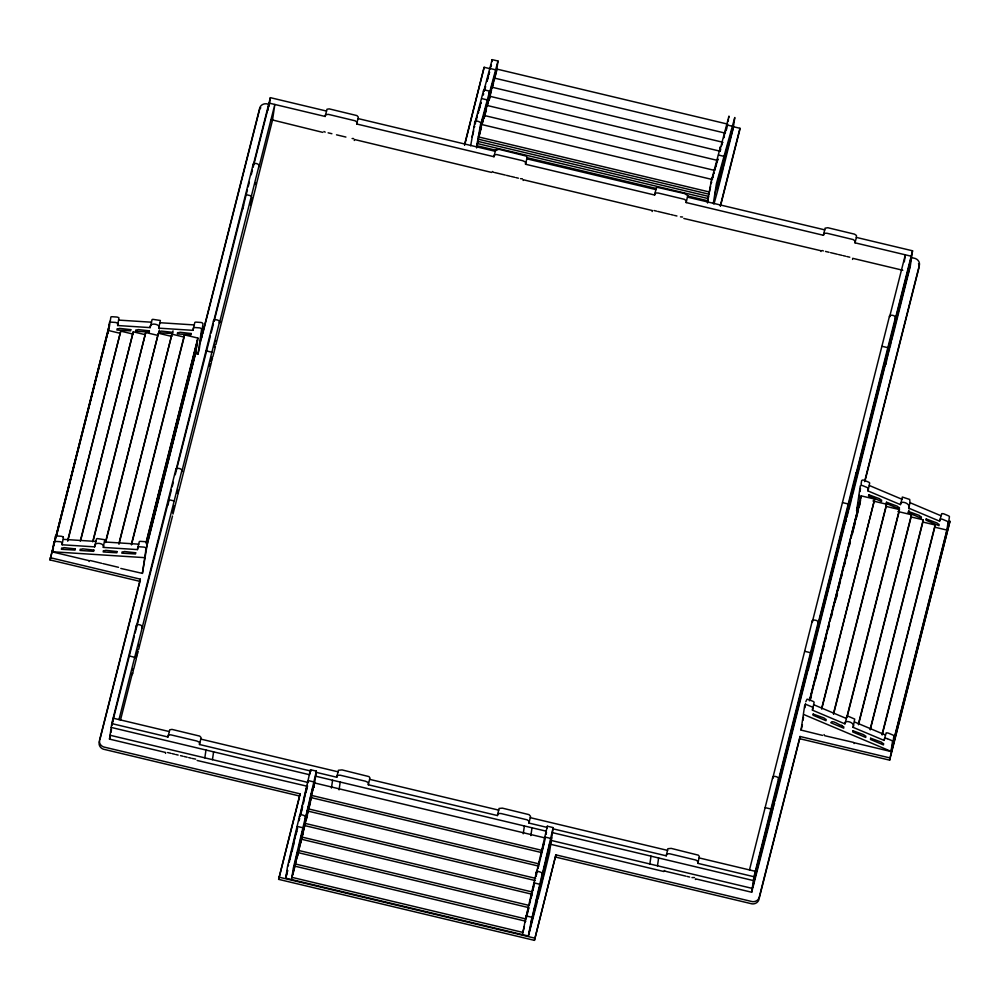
<?xml version="1.0" encoding="UTF-8"?>
<svg xmlns="http://www.w3.org/2000/svg" width="1000" height="1000" viewBox="0 0 1000 1000"><rect width="100%" height="100%" fill="white"/><g stroke="black" fill="none" stroke-linecap="round" stroke-linejoin="round"><path stroke-width="1.5" d="M299.575 816.475C299.075 812.537 308.263 816.513 305.387 818.312L316.363 771.125L310.525 769.737L299.538 816.925M536.337 873.388C534.3 869.562 544.85 872.525 542.175 874.775L553.162 827.6L547.325 826.2L537.025 870.462M542.413 873.025L531.675 919.125L531.938 917.288L526.1 915.9L522.525 934.625M892.4 746.125L893.888 736.05A2.288 0.85 14.2 0 0 892.8 735L888.612 733.238A2.25 0.838 14.2 0 0 887.025 732.887A2.3 0.85 14.2 0 0 886.162 732.925L884.013 740.387L853.112 727.35C855.888 722.537 844.287 719.05 844.688 723.787L812.45 710.175L812.738 707.788A2.45 0.912 14.2 0 0 811.45 706.675L807.05 704.862A1.9 0.7 14.2 0 0 805.65 704.663L804.725 705.163L801.05 730.075L822.588 735.413M853.112 727.35L854.712 719.087L848.2 716.25L846.787 716.275L846.562 717.325M854.062 743.55L854.175 742.75L891.025 751.538L947.938 526.888L949.425 516.812A2.288 0.85 14.2 0 0 948.35 515.763L944.163 513.987A2.25 0.838 14.2 0 0 943.088 513.7A2.3 0.85 14.2 0 0 941.712 513.688L939.562 521.15L908.662 508.113C911.388 503.387 899.825 499.725 900.225 504.55L868 490.938L868.288 488.537A2.45 0.912 14.2 0 0 867 487.438L862.6 485.613A1.9 0.7 14.2 0 0 861.188 485.425L860.275 485.913L856.6 510.838L857.625 506.775M908.662 508.113L910.037 502.7L909.688 499.45L902.325 497.038L900.588 504.675M132.25 674.488L132.475 672.812L120.45 720.25M142.175 628.088C144.25 624.963 135.25 622.825 136.325 626.688M176.175 468.6L175.938 470.387L213.2 322.113C212.55 318 221.2 319.8 219.45 323.05L258.65 167.188C261.363 163.675 252.237 161.5 252.812 165.8L213.612 321.65M136.713 625.175L175.588 470.562C175.037 466.562 183.688 468.525 181.775 471.775L219.662 321.362M213.837 319.975L213.637 321.45M253.45 163.675L253.212 165.35L270.363 97.662L326.525 111.062L325.163 116.463L268.988 103.075L267.95 110.125M259.288 165.062L259.05 166.737L274.837 104.462L272.538 119.975L256.575 183.525M856 473.113L818.112 623.513C820.037 620.262 811.375 618.3 811.938 622.312L772.675 778.438C771.612 774.5 780.512 776.925 778.512 779.825L818.337 621.737M808.188 669.925L808.425 668.25L775.713 798.337M812.525 620.35L812.275 622.125L889.15 317.538C888.538 313.375 897 315.45 895.4 318.475L912.55 250.8L856.375 237.413L856.462 235.512L854.525 234.15L827.8 227.725L825.1 228.188L823.438 235.287L686.188 202.562L686.275 200.662L684.338 199.3L658.225 193.025L655.337 192.975L654.625 195.025L525.55 164.25L525.462 162L522.762 160.725L496.637 154.537L494.45 154.925L493.988 156.725L356.725 124L356.838 122.013L355.087 120.787L328.413 114.375L325.625 114.663L325.163 116.463M845.863 521.3L846.1 519.513L815.6 640.512M856.025 473.113L855.8 474.787L895.625 316.812M885.462 364.988L885.7 363.212L852.725 494.487M889.788 315.538L889.65 316.438M474.738 123.612C473.2 118.413 483.6 122.4 480.65 124.812L489.65 91.163L483.8 89.725L483.537 91.613M892.075 335.337L891.862 336.613M491.9 61.588L492.163 59.638L498.013 61.025L496.575 70.875M138.887 644.562L138.45 646.55M526.1 915.938L525.837 917.725L536.55 871.6M547.325 826.25L547.025 828.312M553.175 827.638L549.475 852.712L543.713 876.45M812.45 710.175L814.112 702.375A2.45 0.912 14.2 0 0 812.825 701.263L808.425 699.45A1.9 0.7 14.2 0 0 807.013 699.262L805.825 701.663M868 490.938L869.663 483.137A2.45 0.912 14.2 0 0 868.375 482.025L863.962 480.213A1.9 0.7 14.2 0 0 862.562 480.025L861.65 480.513L861.087 484.275M845.05 723.913L846.513 717.7M884.013 740.387L884.788 738.337A2.3 0.85 14.2 0 1 887.275 738.65M939.562 521.15L940.337 519.087A2.3 0.85 14.2 0 1 942.825 519.412L946.975 521.163A2.288 0.85 14.2 0 1 948.062 522.212L946.575 532.288M489.65 91.163L489.275 93.675L497.987 61.05M480.913 103.45L481.062 102.4L480.763 103.387M474.812 123.413L483.787 89.738M489.5 72.35L488.95 74.588M483.75 91.2L492.15 59.662M492.475 84.288L495.438 73.075L492.475 84.312M711.15 183.475L711.488 181.8M711.625 179.375L711.838 177.8L707.45 202.25M713.938 173.438L714.062 172.562L713.787 173.463M714.987 169.562L715.512 167.162M717.775 159.525L717.862 158.863L717.688 159.488M711.6 179.887L720.575 146.425M720.525 146.738L720.225 148.837L720.55 147.675M722.487 142.513L721.938 144.75M721.312 144.9L728.962 116.1L728.688 118.062M720.75 171.462L723.7 160.25L720.75 171.488M713.3 203.637L716.4 183.75L734.8 117.5L733.3 127.75L723.775 166.375M725.475 154.45L728.037 144.35M138.675 586.487L139.975 581.375L50 559.925L110.337 320.863M89.162 561.525L89.275 560.712L52.438 551.925L53.925 541.85A2.288 0.85 14.2 0 1 55.225 541.375L59.638 541.663A2.25 0.838 14.2 0 1 60.725 541.888A2.3 0.85 14.2 0 1 62.013 542.5L62.15 544.775L94.663 546.862C93.387 541.038 105.45 543.275 103.537 547.425L137.45 549.587L139.238 541.812A2.45 0.912 14.2 0 1 140.762 541.375L145.375 541.712A1.9 0.7 14.2 0 1 146.738 542.175L147.45 543.062L142.4 573.387L120.812 568.438M54.025 545.013L54.525 541.663M54.787 539.837L55.287 536.45A2.288 0.85 14.2 0 1 56.588 535.962L61 536.25A2.25 0.838 14.2 0 1 63.35 537.075M107.975 332.688L109.462 322.612A2.288 0.85 14.2 0 1 110.775 322.125L115.188 322.413A2.25 0.838 14.2 0 1 116.762 322.825A2.3 0.85 14.2 0 1 117.55 323.263L117.688 325.525L150.2 327.612C148.95 321.775 160.975 324.062 159.075 328.175L193 330.337L194.788 322.575A2.45 0.912 14.2 0 1 196.3 322.137L200.925 322.463A1.9 0.7 14.2 0 1 202.288 322.938L203 323.812L199.325 348.738L197.95 354.137L195.075 353.462M109.575 325.775L56.475 535.975M110.062 322.413L110.838 317.2A2.288 0.85 14.2 0 1 112.137 316.725L116.55 317.013A2.25 0.838 14.2 0 1 117.638 317.238A2.3 0.85 14.2 0 1 118.925 317.85L117.688 325.525M132.812 334.025L120.738 331.138L67.75 541.163M145.338 334.712L133.287 331.838L80.7 540.363M157.762 335.375L145.725 332.512L93.125 541.025M171.838 336.438L158.412 333.237L105.812 541.763M165.525 753.388L165.662 752.487L109.488 739.1L111.775 723.587L136.55 624.9M111.062 732.275L111.487 729.463M112.112 725.238L113.15 718.188L169.312 731.575L167.95 736.988L111.775 723.587M131.475 544.888L184.125 337.075L171.95 334.175L118.975 544.2M139.975 581.375L140.3 579.163L50.325 557.712M142.4 573.387L146.088 548.462L145.375 547.587A1.9 0.7 14.2 0 0 144.012 547.112L139.388 546.775A2.45 0.912 14.2 0 0 137.875 547.225L137.45 549.587M118.987 719.575L182 469.988M184.125 337.075L184.45 334.862L197.862 338.05L195.575 353.575L145.588 550.85M168.137 504.938L168.9 499.738M197.95 354.137L201.625 329.225L200.912 328.35A1.9 0.7 14.2 0 0 199.55 327.875L194.938 327.537A2.45 0.912 14.2 0 0 193.412 327.975L193 330.337M243.012 208.837L243.588 204.925M167.95 736.988L168.412 735.188L170.6 734.8L196.725 740.987L199.425 742.262L199.513 744.513L311.125 771.125M169.312 731.575L169.775 729.775L171.962 729.4L199.725 736.1L201.1 737.613L199.513 744.513M269.113 106.125L270.363 97.662M197.15 760.475L307.325 786.275M204.825 757.85L205.975 750.037M212.45 759.663L213.6 751.862M322.812 132.387L271.262 119.663M326.525 111.062L326.987 109.25L329.188 108.875L356.938 115.588L358.312 117.088L356.725 124M354.288 140.488L354.438 139.5L491.662 172.438M800.025 736.488L799.688 738.7L889.663 760.15L889.987 757.938L800.025 736.488L759.05 897.95A6.425 5.962 8.4 0 1 752.4 901.65L555.875 854.85L534.438 940.362L278.637 879.362L300.062 793.838L103.562 746.938A6.425 5.962 8.4 0 1 99.438 740.662L140.3 579.163M537.463 901.15L528.362 936.012L285.738 878.15L287.475 866.812L299.775 815.1M300.062 793.838L299.738 796.062L103.238 749.15A6.425 5.962 8.4 0 1 99.113 742.875L99.438 741.35M291.575 879.55L293.312 868.213L305.587 816.525M304.488 826.737L294.738 866.125L525.688 921.2M310.438 802.312L297.938 852.588L528.888 907.663M309.962 773.7L310.525 769.737M301.425 836.95L301.1 839.163L532.05 894.237L532.388 892.025L301.425 836.95L311.55 796.975M311.512 796.25L304.325 825.5L535.288 880.575M311.087 796.988L307.762 811.05L538.713 866.125M311.262 795.35L310.938 797.562L541.888 852.638L545.363 838L314.413 782.925L311.262 795.35L542.225 850.425M313.762 787.362L314.413 782.925M313.988 787.337L314.425 784.375M314.65 782.887L316.363 771.125M331.438 788.037L332.587 780.225M315.65 772.212L336.763 777.25L337.225 775.438L340.025 775.163L365.55 781.237L368.25 782.525L368.338 784.775L497.4 815.55L499.062 808.45L502.375 808.138L529.025 814.638L530.538 816.312L528.975 823.075L547.075 827.4M336.763 777.25L338.413 770.263L342.038 769.9L368.975 776.6L369.925 777.875L368.338 784.775M339.062 789.862L340.213 782.05M470.662 145.775L475.012 121.388M490.2 68.737L484.15 67.287L464.625 145.238M476.5 147.175L480.875 122.725M476.613 147.95L481.4 124.45L712.35 179.525L712.5 178.787M481.075 126.662L481.4 124.45M483.6 117.625L483.925 115.4L714.887 170.475M491.125 66.825L491.388 65.037M486.375 107.6L486.7 105.375L717.65 160.45M488.95 98.362L489.275 96.15L720.225 151.225M494 80.275L494.325 78.062L725.275 133.138M493.988 156.725L495.625 149.738L499.25 149.375L526.188 156.075L527.137 157.35L525.55 164.25M523.15 180.475L523.263 179.75L652.325 210.538L652.188 211.525M497.4 815.55L498.125 813.487L501.012 813.538L527.125 819.825L529.05 821.188L528.975 823.075M523.237 833.775L524.388 825.962M530.862 835.6L532.013 827.788M528.362 936.012L531.95 917.325M546.138 834.375L546.45 832.275M534.438 940.362L555.875 854.85M654.625 195.025L656.275 187.938L657.45 187.375L684.475 193.55L687.75 195.55L686.188 202.562M683.838 218.475L821.15 250.787L821.05 251.513M707.575 203.025L708.55 196.375L477.6 141.3M710.612 186.425L708.875 194.163L477.925 139.088M728.188 121.5L728.45 119.675M732.387 126.487L739.95 128.287L739.625 130.512L720.438 206.238M649.85 863.975L651 856.162M657.475 865.788L658.625 857.975M663.9 871.538L550.812 844.338M553.1 828.838L666.225 855.812L666.95 853.75L669.825 853.8L695.95 860.075L697.875 861.438L697.8 863.337L753.962 876.725L751.675 892.237L695.5 878.838L695.413 879.5M666.225 855.812L667.887 848.713L671.2 848.388L698.325 855.163L699.362 856.562L697.8 863.337M823.438 235.287L824.163 233.225L827.038 233.275L853.162 239.562L855.088 240.925L855.013 242.812L911.175 256.212L908.888 271.712M753.037 886.825L755.337 871.325L699.163 857.925M749.488 869.925L772.9 776.65M753.962 876.725L778.737 778.037M852.55 259.438L852.712 258.325L902.812 270.262M778.438 784.975L779.6 777.163M780.225 777.913L781.388 770.1M808.138 667.75L809.3 659.938M809.938 660.688L811.087 652.875M803.075 720.212L803.512 717.25M804.925 707.712L805.55 703.512M853.138 490.163L854.287 482.35M854.925 483.1L856.075 475.288M857.962 505.425L858.413 502.463M859.062 498.013L859.5 495.037M860.013 491.587L860.475 488.475M821.7 709.112L874.688 499.087L861.263 495.887L809.812 699.887M882.837 372.938L883.988 365.125M884.625 365.875L885.775 358.062M904.3 261.863L905.337 254.812L889.562 317.087M912.55 250.8L910.263 266.3L892.7 336.488M872.975 500.975L886.525 504.2L886.2 506.413L833.55 714.225M885.987 506.362L899.412 509.575L899.087 511.788L847.2 716.587M897.9 511.5L911.45 514.738L911.125 516.95L858.475 724.762M870.238 729.862L922.887 522.05L923.225 519.837L911.175 516.962M891.025 751.538L892.513 741.462A2.288 0.85 14.2 0 0 891.438 740.413L887.237 738.637M882.15 735L934.8 527.188L935.125 524.975L923.05 522.087M288.35 865.863L288.5 864.875M299.037 820.537L299.475 818.388M302.488 805.675L301.825 808.962M303.762 800.575L304.5 797.038M294.2 867.25L297.838 851.388L294.188 867.275M533.5 886.587L532.75 890.238M535.9 876.562L536.525 873.675M546.325 858.962L547.225 854.45M474.513 126.025L474.312 127.3L474.55 126.438M539.925 884.3L534.087 882.9M540.65 856.425L541.45 852.788M62.15 544.775L63.375 537.087M94.663 546.862L96.5 538.85L97.287 538.575L104.825 539.725L103.162 547.375M150.2 327.612L152.037 319.6L152.825 319.337L160.375 320.475L158.713 328.137M158.713 332.675L159.037 331.463A5.312 1.975 14.2 0 0 159.9 331.45L160.688 331.325A5.625 2.087 14.2 0 0 161.3 331.075L171.887 332.25A3.5 1.3 14.2 0 0 172.562 332.337L172.375 333.55L158.725 332.713L159.412 330M139.55 645.675L172.488 516.05M256.525 183.863L255.688 187.638M531.888 919.2L530.988 923.713L534.637 907.862L534.188 909.625M536.625 899.225L535.725 903.75L539.362 887.887L538.913 889.65M542.5 874.425L541.587 878.938L545.237 863.075L544.75 864.938M255.525 184.45L255.487 182.787M815.5 641.112L814.663 644.75M525.925 918.45L526.425 916.213M530.65 898.487L533.025 888.388M715.662 166.513L716.538 163.35M139.475 646.112L138.725 649.312M216.637 341.575L249.562 211.85M289.012 862.513L289.45 860.512M293.738 842.55L294.562 838.925M824.025 734.55L824.663 735.7L853.763 742.463M478.762 110.5L480.513 104.075M530.475 899.338L529.875 902.35L530.462 899.912M483.488 93.488L483.212 94.612M178.738 491.337L211.438 362.3M216.513 342.15L215.938 344.55M293.525 843.525L293.087 845.888L293.387 844.625M892.463 337.587L891.888 339.988M525.525 920.275L525.15 922.325L525.45 921.062M289.637 859.75L290.538 855.9M290.712 855.175L291.5 851.888M294.762 838.075L295.45 835.2M295.65 834.362L296.5 830.962M299.862 816.562L300.438 814.112M300.637 813.275L302.1 807.1M304.587 796.587L306.825 787.138M289.25 862.1L289.55 860.8M289.825 859.675L290.613 856.363M290.912 855.05L291.5 852.562M291.712 851.688L292 850L291.613 851.55M293.975 842.125L294.55 839.7M294.812 838.612L296.537 831.312M299.05 820.688L299.538 818.637M300.163 816.025L300.425 814.887M300.75 813.5L301.512 810.275M303.775 800.713L304.575 797.35M304.887 796.05L305.487 793.525M305.675 792.738L307.325 785.25L306.875 787.013M286.137 876.4L287.562 870.375M292.2 850.763L294.35 841.712M296.125 834.175L297.562 828.138M301.125 813.05L302.562 807.013M303.275 804L304.337 799.475M306.125 791.938L307.562 785.9M312.663 788.525L309.525 802.5L313.175 786.637L312.712 788.413M526.638 915.362L528.513 907.638M536.712 872.763L537.438 869.737M537.725 868.5L538.513 865.163M538.7 864.4L539.4 861.688L538.9 864.25M541.575 852.225L542.5 848.325M542.675 847.625L543.562 843.863M526.038 918.562L526.613 916.137M526.8 915.35L527.4 912.825M527.712 911.525L528.513 908.162M530.775 898.6L531.538 895.375M531.675 894.775L532.438 891.55M536.05 876.287L536.65 873.787M536.95 872.487L537.475 870.263M538 868.05L538.625 865.425M540.788 856.312L541.375 853.812M541.675 852.513L542.463 849.2M542.737 848.075L543.625 844.275M543.837 843.413L544.125 841.712L543.675 843.487M546.325 858.988L549.963 843.112L549.487 844.938M528.763 934.262L551.625 837.725M720.138 150.6L720.55 148.875M775.475 799.388L775.062 801.05M533.462 886.75L533.038 888.35M814.762 640.95L814.9 639.438M302.438 805.913L302.15 806.988M724.175 162.225L721.513 172.725M178.475 492.425L177.812 495M543.45 877.525L542.8 880.1M852.438 495.688L851.775 498.288M50 559.925L55.35 538.8M56.112 535.788L109.625 324.588M55.275 539.788L108.3 330.475L120.388 333.35M52.438 551.925L53.463 547.875M67.7 540.45L120.738 331.138M80.262 541.15L133.287 331.838M92.688 541.825L145.725 332.512M105.375 542.55L158.412 333.237M118.925 543.488L171.95 334.175M172.375 333.55L173.038 330.875M131.412 544.175L184.45 334.862M145.975 542.85L197.862 338.05M146.412 542.062L197.537 340.275M146.463 542.775L197.213 342.488M146.525 543.488L196.887 344.712M146.575 544.188L196.55 346.925M146.625 544.9L196.225 349.137M146.688 545.612L195.9 351.362M200.312 342.312L259.862 107.487A6.425 5.962 8.4 0 1 266.512 103.787L268.263 104.15M99.812 739.887L120.45 658.425M120.838 656.925L138.35 587.775M201.663 337.887L202.338 335.238M202.7 333.775L217.5 275.363M217.887 273.85L259.538 109.7A6.425 5.962 8.4 0 1 260.8 107.812M112.575 722.038L134.35 636.1M135.113 633.088L171.4 489.862M172.162 486.838L173.312 482.325M175.225 474.775L190.5 414.475M190.888 412.962L210.362 336.075M211.125 333.062L213.425 324.012M214.188 321L247.413 189.838M248.175 186.825L249.325 182.3M251.238 174.762L252.387 170.238M253.15 167.225L268.425 106.925M109.488 739.1L110.512 735.037M132.55 669.837L132.812 668.812M135.6 657.837L137.725 649.425M172.387 512.638L173.075 509.9M173.4 508.612L174.05 506.037M177.325 493.1L178.062 490.2M210.012 364.075L209.45 366.037M210.75 361.175L211.762 357.2M214.363 346.962L215.012 344.375M215.7 341.65L215.963 340.613M250.362 204.85L251.025 202.225M251.363 200.912L252.113 197.938M133.387 670.362L132.6 673.45M133.675 669.262L136.35 658.675M136.7 657.312L137.387 654.6M137.662 653.5L138.212 651.312M172.987 514.05L177.537 496.1M211.788 360.938L212.475 358.225M212.838 356.788L215.438 346.55M249.7 211.287L255.538 188.238M464.575 144.537L484.15 67.287M278.637 879.362L299.35 797.575M285.738 878.15L287.613 870.738M311.837 794.025L314.088 785.15M478.625 136.325L483.925 115.4M478.725 136.862L481.388 126.337M482.1 123.537L486.7 105.375M477.65 142.037L478.413 139.025M479.15 136.125L481.438 127.062M482.2 124.062L489.275 96.15M477.688 142.775L478.462 139.725M484.075 117.613L486.463 108.188M487.075 105.775L491.788 87.163L722.738 142.238M306.312 819.55L307.45 815.037M484.15 118.212L486.413 109.288M487.275 105.9L494.325 78.062M299.637 846.8L291.9 877.337L522.85 932.4L524.375 926.4M300.275 844.287L303.4 831.925M489.1 99.612L491.512 90.1M492.113 87.713L496.838 69.075L727.788 124.15M292.7 875.1L295.375 864.525M297.213 857.3L298.425 852.513M489.275 99.825L490.425 95.312M492.75 86.125L493.5 83.15M494.225 80.3L496.512 71.287M541.663 853.538L539.038 863.9L308.087 808.825M532.762 890.537L534.637 883.138M530.363 900.938L529.212 905.438L298.263 850.375M531.125 897.938L532.263 893.425M528.663 908.575L526.025 918.988L295.062 863.913M726.275 130.15L727.412 125.65M721.225 173.875L717.475 188.625M537.975 899.15L542.513 881.2M714 203.925L717.5 191.175M717.638 190.613L723.475 167.562M720.387 205.538L739.95 128.287M855.013 242.812L856.375 237.413M754.762 875.163L910.612 260.05M771.6 811.3L775.15 797.312M809.5 661.7L810.1 659.362M810.462 657.925L811.188 655.05M811.475 653.913L812.05 651.65M812.337 650.512L813.05 647.688M813.413 646.275L813.975 644.025M848.625 507.3L851.75 494.95M886.587 357.45L887.15 355.225M887.5 353.825L888.213 351.025M889.362 346.512L890.075 343.663M890.438 342.238L891.025 339.925M753.612 882.975L909.45 267.863M751.675 892.237L769.225 824.1M769.737 822.1L772.325 811.85M772.7 810.413L773.388 807.7M773.725 806.35L774.562 803.05M808.825 667.788L814.163 646.75M846.438 519.338L845.925 521.2M846.95 517.337L847.5 515.138M847.788 514.038L848.475 511.325M848.812 509.975L851.5 499.387M887.387 357.738L885.675 364.412M887.725 356.375L888.413 353.663M888.775 352.225L889.513 349.338M889.85 347.987L890.537 345.275M890.825 344.175L891.375 341.975M801.05 730.075L802.425 724.675M864.587 481.625L919.475 264.775A6.425 5.962 8.4 0 0 915.35 258.512L910.85 257.375M799.688 738.7L758.725 900.163A6.425 5.962 8.4 0 1 752.075 903.875L555.55 857.062M809.375 700.688L861.263 495.887M865 480.938L919.15 267A6.425 5.962 8.4 0 0 918.5 263.725M809.875 700.6L829.325 623.8M830.088 620.788L850.312 540.975M851.075 537.962L860.612 500.312M810.3 699.8L811.45 695.288M815.263 680.225L818.312 668.175M819.075 665.163L821.375 656.137M822.138 653.125L824.425 644.087M825.188 641.075L826.325 636.562M828.238 629.025L829.388 624.513M831.287 616.975L832.438 612.463M835.1 601.925L837.4 592.888M838.162 589.875L840.45 580.837M841.213 577.825L842.35 573.312M844.262 565.775L845.413 561.263M846.175 558.25L847.312 553.737M849.225 546.2L850.362 541.688M852.275 534.163L855.325 522.112M856.087 519.1L858.375 510.062M859.137 507.05L860.288 502.537M836.3 598.112L837.45 593.6M821.65 708.4L874.688 499.087M833.487 713.512L886.525 504.2M846.762 717.375L899.412 509.575M908.325 512.75L908.462 511.587A3.5 1.3 14.2 0 0 909.15 511.725L919.3 515.425A5.625 2.087 14.2 0 0 919.85 516.013L920.537 516.5A5.312 1.975 14.2 0 0 921.35 516.912L921.287 518.212L908.325 512.75L909.013 510.05M858.413 724.05L911.45 514.738M870.188 729.15L923.225 519.837M882.087 734.287L935.125 524.975M892.725 743.913L946.9 530.075L934.812 527.188M889.987 757.938L950 521.087L889.663 760.15M478.5 111.638L478.113 113.6L478.575 111.938M723.763 137.613L724.5 134.65M141.975 627.7L142.4 626.3M885.812 360.5L885.562 361.312M486.863 81.5L487.45 79.1M475.125 123.5L475.538 122.013M475.7 121.425L476.575 118.3M476.825 117.387L477.262 116.088L477.013 117.587M484.062 91.3L485.513 86.287M487.562 78.713L488.438 75.55M488.738 74.475L489.5 71.988M475.275 123.837L475.487 123.062M475.913 121.562L476.625 119M479.075 110.138L479.5 108.625M479.712 107.875L480.425 105.3M483.3 94.925L483.55 94.025M484.9 89.188L485.538 86.888M487.1 81.225L487.6 79.438M487.812 78.662L488.45 76.388M472.025 136.975L473.7 130.963M482.713 118.6L480.15 128.688L483.113 117.487L482.775 118.55M491.238 87.888L488.675 97.987L491.637 86.775L491.262 87.888M712.025 179.587L712.5 177.9M712.638 177.4L713.512 174.237M716.7 162.725L717.5 159.963M721.25 146.337L721.562 145.213M721.725 144.637L722.5 142.15M724.825 133.488L725.525 130.938M725.688 130.35L726.388 128.15L725.962 130.25M711.188 183.512L711.575 182.1M712.925 177.262L713.413 175.463M715.15 169.213L715.375 168.412M715.875 166.612L716.5 164.338M716.963 162.675L717.438 160.963M720.35 150.488L720.6 149.6M723.9 137.7L724.4 135.9M725.025 133.625L725.487 131.962M725.475 154.475L728.425 143.238L728.088 144.3M714.663 194.838L733.025 128.675M808.55 668.875L808.213 669.925M151.575 322.212L119.062 320.125M96.025 541.45L63.513 539.362M132.487 673.85L132.275 674.488M768.95 821.75L768.487 822.712M845.95 517.675L845.413 518.488M536.525 901.525L543.475 873.875M694.488 877.55L691.975 877.6M353.55 138.537L352.113 138.537M522.425 178.8L520.487 178.688M682.562 217.013L680.512 216.85M194.375 324.938L160.075 322.725M138.825 544.175L104.525 541.962M195.675 759.137L192.312 758.45M53.938 551.862L144.037 557.612M849.788 257.213L846.875 256.525M490.062 68.487L495.9 69.875M726.85 124.95L732.7 126.337M481.7 98.575L487.537 99.975M718.5 155.05L724.338 156.438M478.25 136.875L709.212 191.95M477.275 143.525L708.225 198.6M476.938 145.738L496.7 150.45M527.087 157.7L656.237 188.487M688.15 196.1L707.9 200.812M358.1 118.588L495.35 151.312M526.912 158.85L655.987 189.625M687.55 197.15L824.812 229.875M328.125 132.825L331.887 133.725M336.5 134.825L345.913 137.062M494.487 172.5L505.262 175.062M506.488 175.35L510.175 176.238M511.312 176.5L514.738 177.325M515.95 177.613L518.387 178.188M656.625 211.163L654.025 210.525M657.837 211.45L669.75 214.288M670.913 214.562L673.238 215.113M674.4 215.4L676.925 216M825.487 251.425L829.087 252.288M830.6 252.65L837.288 254.237M838.5 254.525L841.963 255.35M843.125 255.625L845.625 256.225M245.812 194.575L251.65 195.963M882.15 346.312L888 347.713M206.213 350.875L212.05 352.275M842.55 502.625L848.388 504.012M168.525 499.613L174.363 501M804.875 651.35L810.713 652.738M101.65 563.3L90.125 560.513M102.9 563.6L118.525 567.325M128.925 655.913L134.762 657.312M765.263 807.663L771.112 809.05M200.888 739.112L338.137 771.838M369.7 779.362L498.775 810.138M530.337 817.675L667.6 850.4M111.213 727.438L309.625 774.75M315.675 776.2L545.9 831.1M551.95 832.537L753.4 880.575M308.15 780.575L313.988 781.963M544.938 837.038L550.788 838.438M110.062 735.25L308.463 782.562M550.8 840.35L752.237 888.388M170.912 753.337L167.613 752.525M172.162 753.637L174.675 754.237M175.825 754.513L178.137 755.062M180.5 755.625L182.938 756.213M184.163 756.5L187.188 757.225M188.7 757.588L191.112 758.162M666.175 871.45L685.9 876.15M687.163 876.45L689.663 877.05M304.65 823.288L535.612 878.363M297.288 826.438L303.125 827.825M278.962 877.15L534.775 938.15M823.388 250.925L822.175 250.512M325.213 132.125L323.925 131.488M665.688 871.325L664.225 870.475M901.963 499.263L869.375 485.525M846.413 718.512L813.825 704.762M910.037 502.7L940.938 515.737M854.488 721.95L885.387 734.975M804.025 714.625L889.638 750.775M493.5 172.225L492.413 171.513M841.8 725.462C839.938 725.8 832.013 719.163 830.775 722.712L843.725 728.175L843.787 726.875A5.312 1.975 14.2 0 1 842.987 726.45L842.3 725.975A5.625 2.087 14.2 0 1 841.8 725.462M75.213 548.888L75.013 550.1L61.375 549.263L61.675 548.025A5.312 1.975 14.2 0 0 62.55 548L63.325 547.875A5.625 2.087 14.2 0 0 63.938 547.625L75.213 548.888M93.863 550.087L93.65 551.337L80.013 550.462L80.237 549.212A5.312 1.975 14.2 0 0 81.2 549.2L81.975 549.075A5.625 2.087 14.2 0 0 82.587 548.825L93.863 550.087M117.025 551.575L116.825 552.788L103.175 551.95L103.4 550.7A5.312 1.975 14.2 0 0 104.362 550.688L105.138 550.562A5.625 2.087 14.2 0 0 105.75 550.312L117.025 551.575M130.762 329.65L130.562 330.863L116.912 330.025L117.137 328.775A5.312 1.975 14.2 0 0 118.1 328.762L118.875 328.638A5.625 2.087 14.2 0 0 119.488 328.387L130.075 329.562A3.5 1.3 14.2 0 0 130.762 329.65M135.662 552.775L135.475 553.987L121.825 553.15L122.137 551.912A5.312 1.975 14.2 0 0 123 551.888L123.775 551.763A5.625 2.087 14.2 0 0 124.388 551.512L135.662 552.775M149.412 330.85L149.213 332.062L135.562 331.225L135.875 329.975A5.312 1.975 14.2 0 0 136.738 329.963L137.525 329.825A5.625 2.087 14.2 0 0 138.138 329.575L148.725 330.763A3.5 1.3 14.2 0 0 149.4 330.85M191.213 333.537L191 334.787L177.362 333.913L177.587 332.663A5.312 1.975 14.2 0 0 178.55 332.65L179.325 332.512A5.625 2.087 14.2 0 0 179.938 332.262L190.538 333.45A3.5 1.3 14.2 0 0 191.213 333.537M813.188 714.075L813.05 715.238L826.012 720.7L826.15 719.438A5.312 1.975 14.2 0 1 825.263 718.988L824.575 718.5A5.625 2.087 14.2 0 1 824.075 717.987L813.188 714.075M868.725 494.825L868.6 496L881.55 501.463L881.612 500.163A5.312 1.975 14.2 0 1 880.812 499.738L880.125 499.263A5.625 2.087 14.2 0 1 879.625 498.75L869.412 494.975A3.5 1.3 14.2 0 1 868.763 494.738L868.725 494.825M852.913 730.825L852.788 731.988L865.738 737.45L865.8 736.15A5.312 1.975 14.2 0 1 864.987 735.738L864.3 735.263A5.625 2.087 14.2 0 1 863.812 734.75L853.025 730.763M886.45 502.3L886.312 503.462L899.275 508.938L899.425 507.675A5.312 1.975 14.2 0 1 898.525 507.212L897.837 506.737A5.625 2.087 14.2 0 1 897.337 506.225L887.138 502.438A3.5 1.3 14.2 0 1 886.475 502.212L886.45 502.3M870.625 738.3L870.5 739.463L883.45 744.925L883.6 743.662A5.312 1.975 14.2 0 1 882.712 743.213L882.025 742.738A5.625 2.087 14.2 0 1 881.525 742.212L870.662 738.2M926.175 519.05L926.05 520.225L939 525.688L939.062 524.388A5.312 1.975 14.2 0 1 938.263 523.975L937.575 523.488A5.625 2.087 14.2 0 1 937.075 522.975L926.862 519.2A3.5 1.3 14.2 0 1 926.2 518.962L926.175 519.05M486.912 103.787L483.95 115.025L486.912 103.787M719.9 173.95L716.95 185.188L719.9 173.95M732.225 129.537L729.275 140.775L732.225 129.537M302.575 831.425L298.925 847.3L302.575 831.425M308.438 806.612L304.8 822.487L308.438 806.612"/></g></svg>
